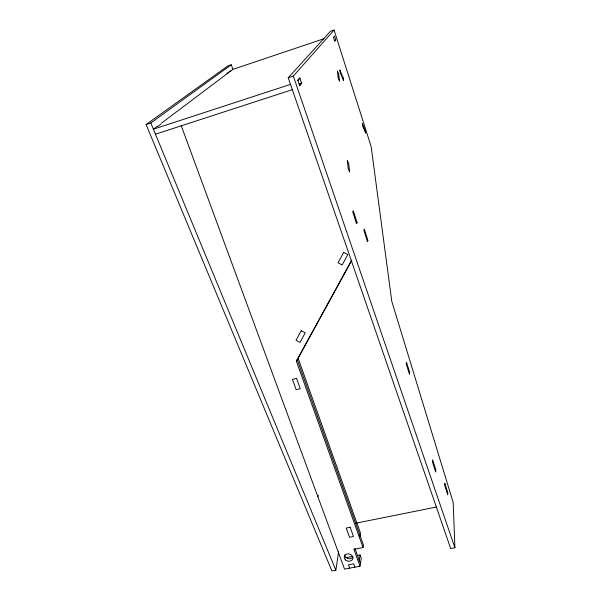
<?xml version="1.0" encoding="UTF-8"?>
<svg xmlns="http://www.w3.org/2000/svg" width="601" height="601" viewBox="0 0 601 601"><rect width="100%" height="100%" fill="white"/><g stroke="black" fill="none" stroke-linecap="round" stroke-linejoin="round"><path stroke-width="0.9" d="M232.887 69.198L231.265 64.795L227.824 65.96L146.096 124.542L331.902 570.95L335.869 570.199L338.588 551.68M181.119 125.429L344.538 569.124L359.999 566.202L361.306 558.269L360.112 554.941L357.415 555.459M359.999 566.202L353.891 549.299L363.027 547.526L363.44 545.032L297.195 359.571L351.052 261.292M359.21 560.297L360.112 554.941M359.834 536.798L360.48 533.102L298.126 358.279M317.876 496.734L318.297 495.201M363.027 547.526L296.428 361.336L297.195 359.571M296.428 361.336L351.878 260.173M301.664 83.389L299.659 85.913L297.705 80.196L299.749 77.747L301.664 83.389L300.019 83.922M299.486 85.417L301.499 82.9L299.854 83.434M297.871 80.677L299.907 78.228M288.225 77.784L293.333 76.109L334.066 30.05L371.148 146.584L391.762 301.259L453.207 502.586L454.904 547.729L450.667 548.533L288.225 77.784L330.422 31.282L334.066 30.05M157.717 126.548L161.06 124.024M157.53 126.097L153.383 129.215L290.501 84.388M161.549 123.07L232.94 69.355L323.984 38.712M146.096 124.542L150.813 122.995L231.265 64.795M229.041 71.564L230.776 70.986M226.81 73.239L228.56 72.646M155.449 134.203L292.326 89.677M355.995 523.163L436.589 506.996M345.74 557.698L352.922 556.316M343.231 77.995L339.828 69.881L340.113 72.428L343.524 80.534L343.231 77.987M150.813 122.995L335.869 570.199M349.677 568.155L348.452 564.797L353.613 563.821L354.83 567.179M354.951 548.488L360.42 563.648M293.333 76.109L454.904 547.729M352.877 557.029A4.365 3.621 14.5 0 1 348.122 558.554A4.365 3.621 14.5 0 1 344.734 554.888M447.753 492.602L447.73 494.871L444.755 485.495L444.793 483.264L447.753 492.602M435.763 469.727L435.687 471.988L432.532 462.109L432.63 459.885L435.763 469.727M409.702 372.44L409.491 374.235L406.231 363.951L406.456 362.2L409.702 372.447M367.88 240.37L367.444 241.587L363.853 230.243L364.304 229.086L367.88 240.37M357.047 222.573L356.536 223.745L352.749 211.852L353.275 210.741L357.039 222.573M301.251 330.693L296.038 340.316L300.012 342.405L305.24 332.796L301.251 330.693M343.689 252.367L338.047 262.787L342.164 264.981L347.836 254.576L343.689 252.367M335.734 39.959L334.652 41.334L333.405 37.42L334.509 36.098L335.741 39.967M296.556 378.367L292.439 379.374L296.173 389.696L300.275 388.704L296.541 378.375M350.15 527.265L346.206 528.054L349.534 537.256L353.463 536.483L350.143 527.272M349.632 171.878L348.204 168.806L347.273 160.377L348.693 163.457L349.632 171.878M339.49 81.022L338.16 77.897L337.394 70.971L338.716 74.096L339.49 81.022M365.325 130.627L362.343 123.505L362.673 126.037L365.663 133.144L365.325 130.612M345.643 560.057A4.387 3.636 14.5 0 0 352.81 558.69A4.387 3.636 14.5 0 0 347.265 553.964A4.387 3.636 14.5 0 0 345.643 560.057"/></g></svg>
